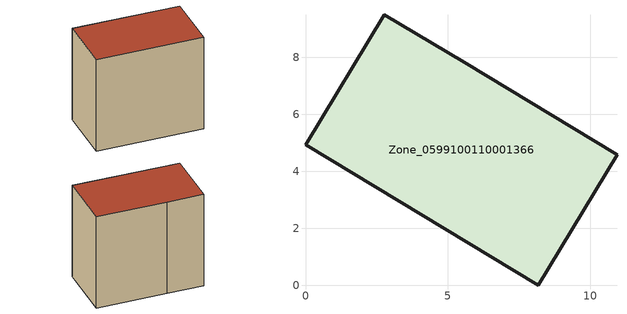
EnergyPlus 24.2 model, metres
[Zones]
Zone_0599100110001366
 floor ground (C_G): 2.76,9.49 5.57,7.82 10.93,4.59 8.17,0 0,4.92 z0
 wall outside (C_F): 8.17,0 10.93,4.59 5.57,7.82 2.76,9.49 0,4.92 8.17,0 z0:8.79
 roof outside (C_R): 5.57,7.82 2.76,9.49 0,4.92 8.17,0 10.93,4.59 z8.79
[BUILDING]
Pand.0599100110001366: North Axis=0; Terrain=City; Loads Convergence Tolerance Value=0.04; Temperature Convergence Tolerance Value=0.4; Solar Distribution=FullExterior; Maximum Number of Warmup Days=25; Minimum Number of Warmup Days=1
[Site:Location]
Rotterdam.The.Hague.AP_ZH_NLD Design_Conditions: Latitude=51.96; Longitude=4.45; Time Zone=1; Elevation=-4.5
[SITE:GROUNDTEMPERATURE:BUILDINGSURFACE]
18, 18, 18, 18, 18, 18, 18, 18, 18, 18, 18, 18
[MATERIAL] Thermal Absorptance=0.9; Solar Absorptance=0.7; Visible Absorptance=0.7
Name | Roughness | Thickness | Conductivity | Density | Specific Heat
G.TC.2015-2018 | MediumSmooth | 0.15 | 0.0428571 | 540 | 1210
F.TC.2015-2018 | Rough | 0.3 | 0.0666667 | 1920 | 840
R.TC.2015-2018 | MediumRough | 0.2 | 0.0333333 | 1500 | 1000
[CONSTRUCTION]
C_G: G.TC.2015-2018
C_F: F.TC.2015-2018
C_R: R.TC.2015-2018
[ZONE]
Zone_0599100110001366: Type=1; Multiplier=1; Ceiling Height=Autocalculate; Volume=Autocalculate; Floor Area=autocalculate; Part of Total Floor Area=Yes
[ZONEINFILTRATION:DESIGNFLOWRATE]
Infil_Zone_0599100110001366: Zone or ZoneList or Space or SpaceList=Zone_0599100110001366; Schedule=AlwaysOn; Design Flow Rate Calculation Method=Flow/Area; Flow Rate per Floor Area=0.0015; Constant Term Coefficient=1; Temperature Term Coefficient=0; Velocity Term Coefficient=0; Velocity Squared Term Coefficient=0
[HVACTEMPLATE:ZONE:IDEALLOADSAIRSYSTEM]
Zone_0599100110001366: Maximum Heating Supply Air Temperature=50; Minimum Cooling Supply Air Temperature=13; Maximum Heating Supply Air Humidity Ratio=0.0156; Minimum Cooling Supply Air Humidity Ratio=0.0077; Heating Limit=NoLimit; Cooling Limit=NoLimit; Dehumidification Control Type=ConstantSensibleHeatRatio; Cooling Sensible Heat Ratio=0.7; Dehumidification Setpoint=60; Humidification Control Type=None; Humidification Setpoint=30; Outdoor Air Method=None; Outdoor Air Flow Rate per Person=0.00944; Outdoor Air Flow Rate per Zone Floor Area=0; Outdoor Air Flow Rate per Zone=0; Demand Controlled Ventilation Type=None; Outdoor Air Economizer Type=NoEconomizer; Heat Recovery Type=None; Sensible Heat Recovery Effectiveness=0.7; Latent Heat Recovery Effectiveness=0.65
[ZONECONTROL:THERMOSTAT]
ThermostatControl_Zone_0599100110001366: Zone or ZoneList=Zone_0599100110001366; Control Type Schedule=DualSetpointControlType; Control 1=Thermostat_Zone_0599100110001366; Temperature Difference Between Cutout And Setpoint=0
[THERMOSTATSETPOINT:DUALSETPOINT]
Thermostat_Zone_0599100110001366: Heating Setpoint Temperature Schedule=HeatingSetpoint_Zone_0599100110001366; Cooling Setpoint Temperature Schedule=CoolingSetpoint_Zone_0599100110001366
[SCHEDULE:COMPACT]
HeatingSetpoint_Zone_0599100110001366: Through: 12/31, For: AllDays, Until: 24:00, 21
CoolingSetpoint_Zone_0599100110001366: Through: 12/31, For: AllDays, Until: 24:00, 24
DualSetpointControlType: Through: 12/31, For: AllDays, Until: 24:00, 4
AlwaysOn: Through: 12/31, For: AllDays, Until: 24:00, 1
